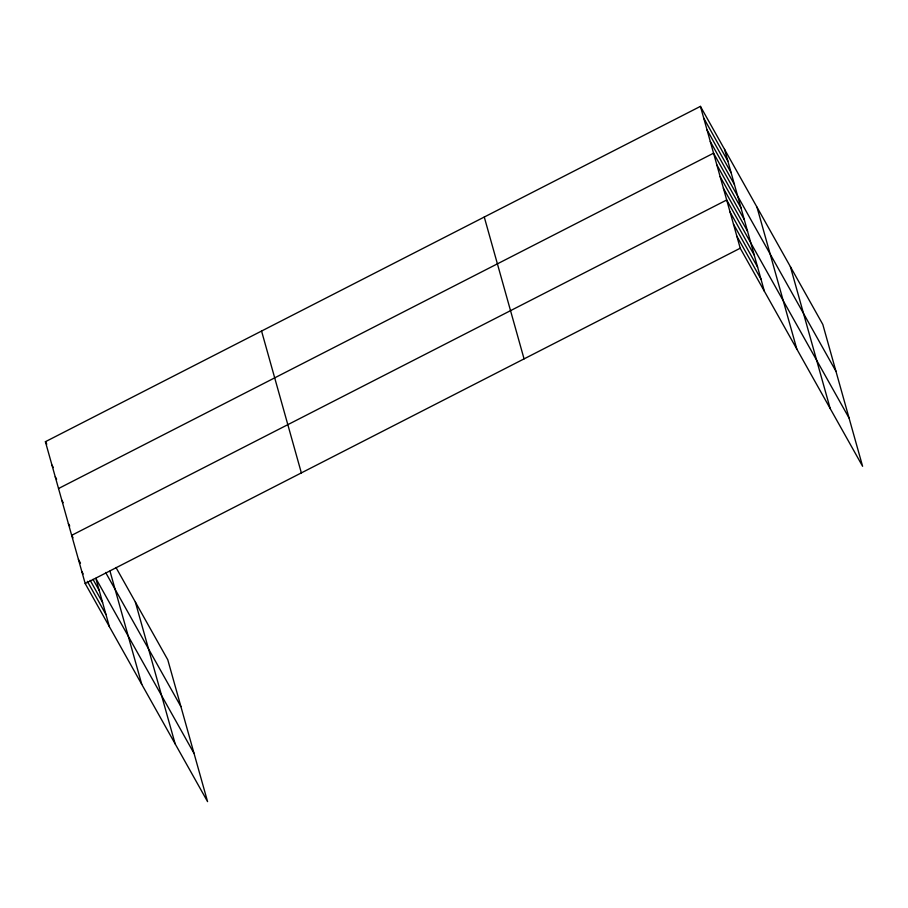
<?xml version="1.0" encoding="UTF-8"?>
<svg xmlns="http://www.w3.org/2000/svg" width="908" height="908" viewBox="0 0 908 908"><rect width="100%" height="100%" fill="white"/><g stroke="black" fill="none" stroke-linecap="round" stroke-linejoin="round"><path stroke-width="1.36" d="M115.986 567.5L167.776 659.775L207.569 801.628L85.193 583.56L45.4 441.708L700.431 106.372L822.807 324.44L862.6 466.292L740.224 248.224L700.431 106.372M58.532 488.527L713.563 153.18L835.939 371.247M85.193 583.56L740.224 248.224M703.711 118.074L727.864 161.102M706.991 129.776L731.144 172.804M710.283 141.478L734.424 184.506M716.843 164.881L740.996 207.909M720.123 176.583L744.276 219.611M723.415 188.285L747.556 231.313M849.071 418.055L726.695 199.987L71.664 535.334L73.049 537.797M730.077 212.052L754.219 255.08M733.46 224.106L757.612 267.134M736.842 236.159L760.995 279.187M45.4 441.708L46.785 444.171M51.972 465.112L53.345 467.575M55.252 476.814L56.625 479.276M105.634 572.46L180.908 706.594M61.812 500.229L63.197 502.68M68.384 523.632L69.757 526.084M194.04 753.402L95.817 578.362L109.346 626.588M92.991 579.349L99.199 590.416M78.428 559.453L80.506 563.13M90.164 580.348L102.581 602.481M81.811 571.507L83.195 573.958M87.338 581.336L105.964 614.534M790.391 266.68L830.184 408.532M756.988 207.16L796.793 349.012M724.573 149.4L764.377 291.252M484.27 217.035L524.064 358.887M261.561 331.045L301.354 472.898M135.36 602.015L175.153 743.868M109.982 571.109L141.762 684.348"/></g></svg>
